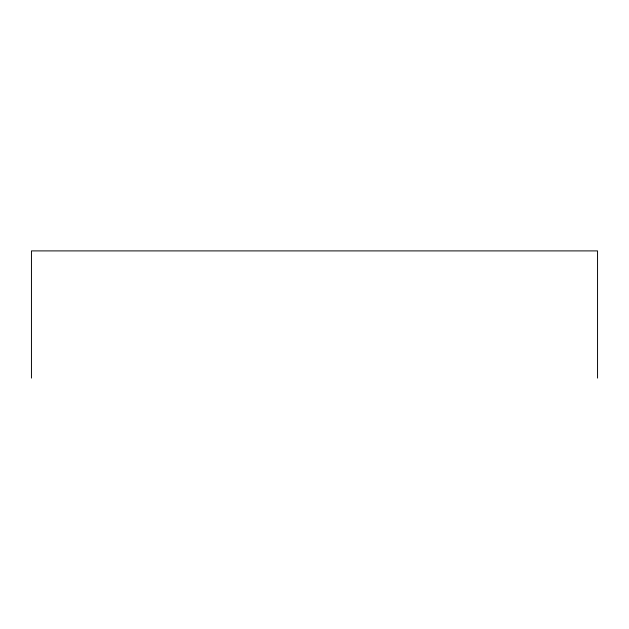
<?xml version="1.0" encoding="UTF-8"?>
<svg xmlns="http://www.w3.org/2000/svg" width="629" height="629" viewBox="0 0 629 629"><rect width="100%" height="100%" fill="white"/><g stroke="black" fill="none" stroke-linecap="round" stroke-linejoin="round"><path stroke-width="0.94" d="M597.55 378.1L597.55 250.9L31.45 250.9L31.45 378.1"/></g></svg>
